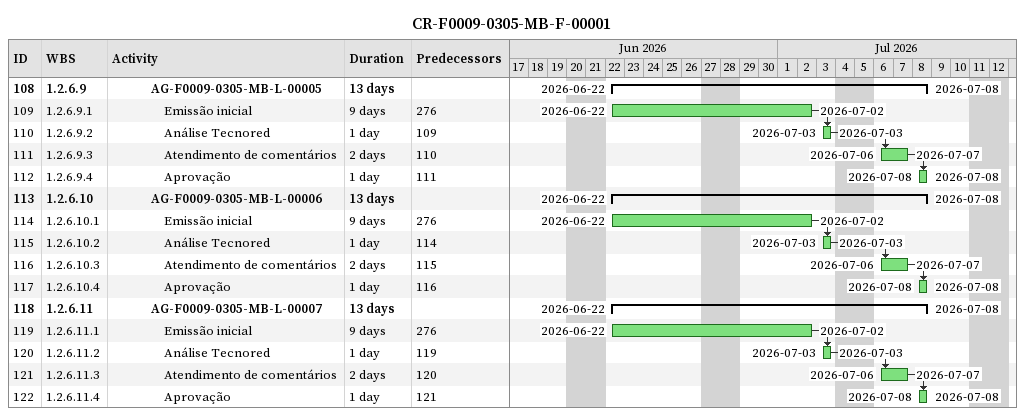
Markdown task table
CR-F0009-0305-MB-F-00001

| ID | WBS | Task | Duration | Start | Finish | Predecessors |
|---|---|---|---|---|---|---|
| 108 | 1.2.6.9 | **AG-F0009-0305-MB-L-00005** | 13d | 2026-06-22 | 2026-07-08 |  |
| 109 | 1.2.6.9.1 | Emissão inicial | 9d | 2026-06-22 | 2026-07-02 | 276 |
| 110 | 1.2.6.9.2 | Análise Tecnored | 1d | 2026-07-03 | 2026-07-03 | 109 |
| 111 | 1.2.6.9.3 | Atendimento de comentários | 2d | 2026-07-06 | 2026-07-07 | 110 |
| 112 | 1.2.6.9.4 | Aprovação | 1d | 2026-07-08 | 2026-07-08 | 111 |
| 113 | 1.2.6.10 | **AG-F0009-0305-MB-L-00006** | 13d | 2026-06-22 | 2026-07-08 |  |
| 114 | 1.2.6.10.1 | Emissão inicial | 9d | 2026-06-22 | 2026-07-02 | 276 |
| 115 | 1.2.6.10.2 | Análise Tecnored | 1d | 2026-07-03 | 2026-07-03 | 114 |
| 116 | 1.2.6.10.3 | Atendimento de comentários | 2d | 2026-07-06 | 2026-07-07 | 115 |
| 117 | 1.2.6.10.4 | Aprovação | 1d | 2026-07-08 | 2026-07-08 | 116 |
| 118 | 1.2.6.11 | **AG-F0009-0305-MB-L-00007** | 13d | 2026-06-22 | 2026-07-08 |  |
| 119 | 1.2.6.11.1 | Emissão inicial | 9d | 2026-06-22 | 2026-07-02 | 276 |
| 120 | 1.2.6.11.2 | Análise Tecnored | 1d | 2026-07-03 | 2026-07-03 | 119 |
| 121 | 1.2.6.11.3 | Atendimento de comentários | 2d | 2026-07-06 | 2026-07-07 | 120 |
| 122 | 1.2.6.11.4 | Aprovação | 1d | 2026-07-08 | 2026-07-08 | 121 |
